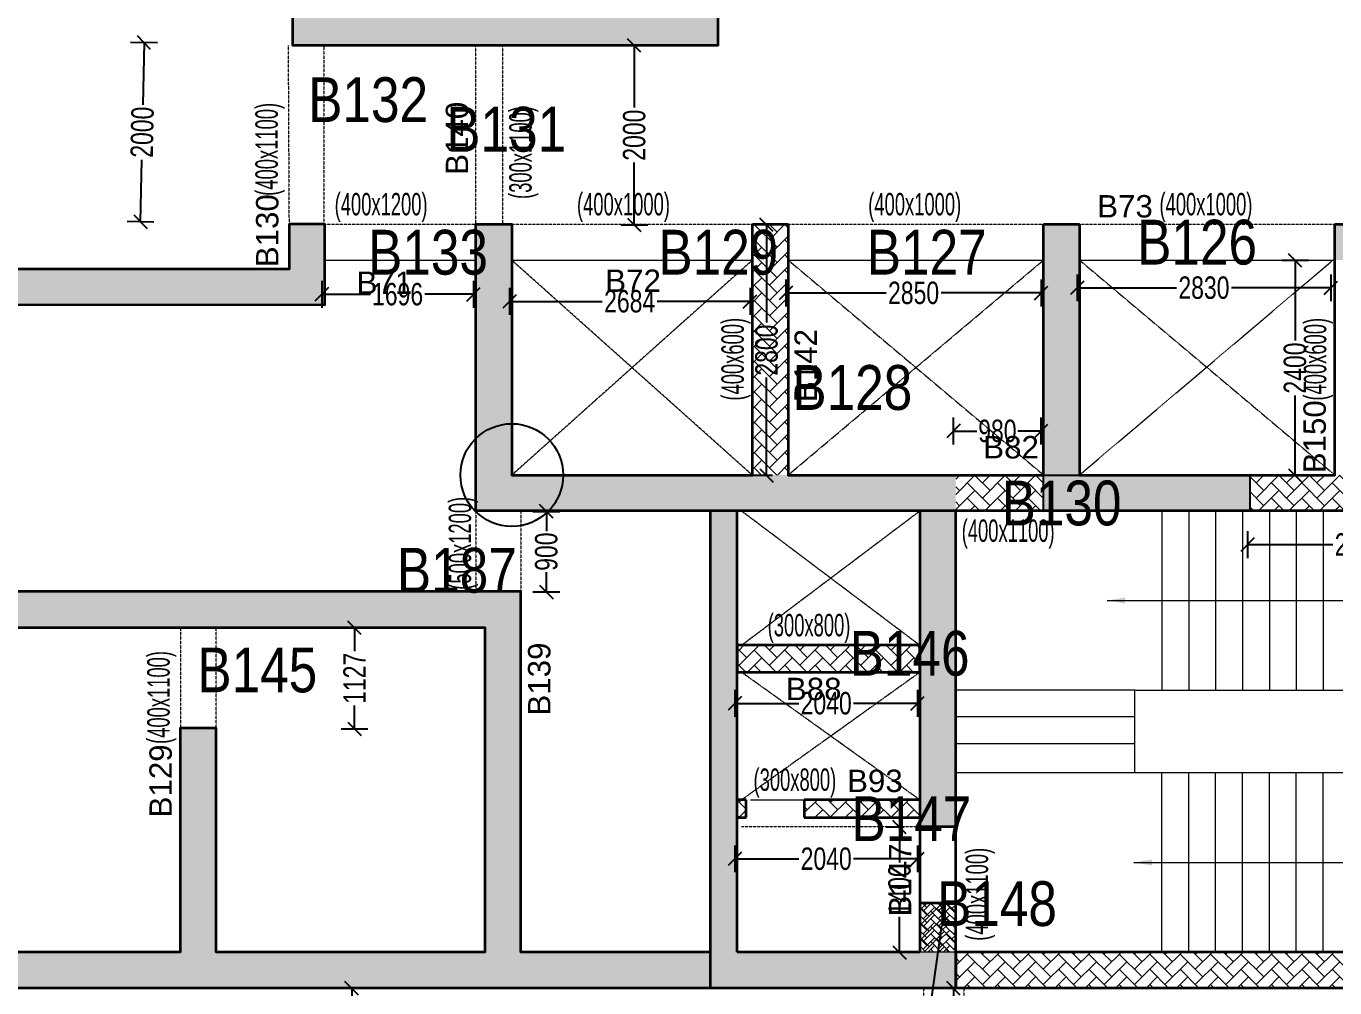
# Model space of a CAD drawing. Header units: millimetres. Extents: x 13 to 72195, y 3 to 63794.
# Drawn here: x 14348 to 28952, y 14805 to 25542 of the extents above; entities that cross this region are included whole.
import ezdxf
from ezdxf.enums import TextEntityAlignment as Align

# ---------------------------------------------------------------- set-up
doc = ezdxf.new("R2010")
doc.units = ezdxf.units.MM
doc.linetypes.add('HIDDEN', pattern=[0.375, 0.25, -0.125])
for name, color, linetype, lineweight in [('A-ANNO-DIMS', 8, 'Continuous', 15), ('A-DETL-MISC', 35, 'Continuous', 15), ('A-HIDD-ABVE', 8, 'HIDDEN', 20), ('S-BEAM', 7, 'Continuous', 18), ('S-BEAM-IDEN', 2, 'Continuous', 9), ('S-COL HATCH', 9, 'Continuous', 0), ('S-COLS', 5, 'Continuous', 35)]:
    doc.layers.add(name, color=color, linetype=linetype, lineweight=lineweight)
for name, color, linetype in [('Abhinav working', 6, 'Continuous'), ('Beam Nos', 7, 'Continuous'), ('changes', 7, 'Continuous')]:
    doc.layers.add(name, color=color, linetype=linetype)
doc.styles.add('Dim.s & Anno.(Misc.)', font='ARIALN.TTF')
doc.styles.add('SC-BBS1', font='SansSerif')
doc.styles.add('SOBHA', font='swisscl.ttf')
doc.styles.add('Swis721 LtCn BT', font='swisscl.ttf', dxfattribs={"width": 0.9, "height": 233.355162})
doc.dimstyles.new('A-GFC-100', dxfattribs={"dimscale": 100, "dimtxt": 1.75, "dimasz": 1.5, "dimexe": 1.5, "dimexo": 0, "dimgap": 1, "dimtad": 1, "dimdsep": 46, "dimtxsty": 'Dim.s & Anno.(Misc.)', "dimblk": 'ARCHTICK', "dimcen": 0, "dimdle": 1.5, "dimclrd": 256, "dimclre": 8, "dimclrt": 6, "dimazin": 2, "dimtfac": 1, "dimtix": 1, "dimtmove": 2, "dimatfit": 3, "dimfxl": 1, "dimtolj": 1, "dimlwd": -1, "dimlwe": 9, "dimarcsym": 0})
doc.dimstyles.new('S-100', dxfattribs={"dimscale": 100, "dimtxt": 2.5, "dimasz": 1.5, "dimexe": 1.5, "dimexo": 1.5, "dimgap": 0.1, "dimtad": 0, "dimdec": 0, "dimrnd": 0.0005, "dimzin": 0, "dimdsep": 46, "dimtxsty": 'SOBHA', "dimblk": 'OBLIQUE', "dimcen": 0.09, "dimclrd": 8, "dimclre": 8, "dimclrt": 6, "dimadec": 0, "dimazin": 0, "dimtfac": 1, "dimtdec": 0, "dimtofl": 0, "dimtmove": 0, "dimatfit": 3, "dimfxl": 1.5, "dimfxlon": 1, "dimtolj": 1, "dimtzin": 0, "dimlwd": -1, "dimlwe": -1, "dimarcsym": 0})
pattern_1 = [(45, (-31794446.85, 20735559.75), (0, 169.7056275), [360, -120]), (135, (-31794362, 20735644.6), (1e-14, 169.7056275), [360, -120])]

# ---------------------------------------------------------------- blocks, each defined once
blk = doc.blocks.new('*U9')
blk.add_lwpolyline([(-31.73, 0), (-1.25, 0), (-0.62, 2.5), (0.62, -2.5), (1.25, 0), (28.62, 0)])
blk = doc.blocks.new('_ARCHTICK')
at = {"color": 0, "linetype": 'ByBlock', "const_width": 0.15}
blk.add_lwpolyline([(-0.5, -0.5), (0.5, 0.5)], dxfattribs=at)
blk = doc.blocks.new('A$C0921b736')
at = {"layer": 'S-COL HATCH', "transparency": 33554687}
h = blk.add_hatch(color=256, dxfattribs=at)
h.dxf.hatch_style = 1
h.paths.add_polyline_path([(5425, 11675), (5425, 11275), (10175, 11275), (10175, 11675)])
h.paths.add_polyline_path([(5425, 11675), (5975, 11675), (5975, 22675), (5425, 22675)])
h = blk.add_hatch(color=256, dxfattribs=at)
h.dxf.hatch_style = 1
h.paths.add_polyline_path([(5785, 8375), (5785, 9275), (5385, 9275), (5385, 8775), (575, 8775), (575, 19875), (0, 19879), (0, 8375)])
h = blk.add_hatch(color=256, dxfattribs=at)
h.dxf.hatch_style = 1
h.paths.add_polyline_path([(12825, 6075), (12825, 6475), (7871, 6475), (7871, 9275), (7471, 9275), (7471, 6075)])
at = {"layer": 'S-COL HATCH'}
h = blk.add_hatch(dxfattribs=at)
h.set_pattern_fill('AR-HBONE', color=256, scale=30)
h.set_pattern_definition(pattern_1)
h.paths.add_polyline_path([(10555, 6475), (10955, 6475), (10955, 9275), (10555, 9275)])
at = {"layer": 'S-COL HATCH', "transparency": 33554687}
h = blk.add_hatch(color=256, dxfattribs=at)
h.dxf.hatch_style = 1
h.paths.add_polyline_path([(13805, 9275), (14205, 9275), (14205, 6475), (13805, 6475)])
h = blk.add_hatch(color=256, dxfattribs=at)
h.dxf.hatch_style = 1
h.paths.add_polyline_path([(17055, 9275), (20825, 9275), (20825, 8875), (17055, 8875)])
at = {"layer": 'S-COL HATCH'}
h = blk.add_hatch(dxfattribs=at)
h.set_pattern_fill('AR-HBONE', color=256, scale=30)
h.set_pattern_definition(pattern_1)
h.paths.add_polyline_path([(18325, 8875), (18625, 8875), (18625, 7775), (20425, 7775), (20425, 8100), (20725, 8100), (20725, 7398), (20425, 7398), (20425, 7475), (18625, 7475), (18625, 6375), (20425, 6375), (20425, 6453), (20725, 6453), (20725, 6075), (16105, 6075), (16105, 6475), (18325, 6475)])
h = blk.add_hatch(dxfattribs=at)
h.set_pattern_fill('AR-HBONE', color=256, scale=30)
h.set_pattern_definition(pattern_1)
h.paths.add_polyline_path([(13805, 6475), (12825, 6475), (12825, 6075), (13805, 6075)])
at = {"layer": 'S-COL HATCH', "transparency": 33554687}
h = blk.add_hatch(color=256, dxfattribs=at)
h.dxf.hatch_style = 1
h.paths.add_polyline_path([(13805, 6475), (16105, 6475), (16105, 6075), (13805, 6075)])
h = blk.add_hatch(color=256, dxfattribs=at)
h.dxf.hatch_style = 1
h.paths.add_polyline_path([(10385, 6075), (10085, 6075), (10085, 750), (10385, 750), (12825, 750), (12825, 1150), (10385, 1150), (10385, 2850), (10385, 2850), (10385, 2850)])
h = blk.add_hatch(color=256, dxfattribs=at)
h.dxf.hatch_style = 1
h.paths.add_polyline_path([(12825, 6075), (12425, 6075), (12425, 6075), (12425, 4575), (12425, 4575), (12425, 4275), (12425, 2550), (12825, 2550)])
h = blk.add_hatch(color=256, dxfattribs=at)
h.dxf.hatch_style = 1
h.paths.add_polyline_path([(7571, 4775), (7571, 1150), (4571, 1150), (4571, 3648), (4171, 3648), (4171, 1150), (1200, 1150), (1200, 750), (10085, 750), (10085, 1150), (7971, 1150), (7971, 5175), (0, 5175), (0, 1675), (575, 1675), (575, 4775)])
at = {"layer": 'S-COL HATCH'}
h = blk.add_hatch(dxfattribs=at)
h.set_pattern_fill('AR-HBONE', color=256, scale=30)
h.set_pattern_definition(pattern_1)
h.paths.add_polyline_path([(12425, 4575), (10385, 4575), (10385, 4275), (12425, 4275)])
h = blk.add_hatch(dxfattribs=at)
h.set_pattern_fill('AR-HBONE', color=256, scale=30)
h.set_pattern_definition(pattern_1)
h.paths.add_polyline_path([(10485, 2850), (10385, 2850), (10385, 2650), (10485, 2650)])
h = blk.add_hatch(dxfattribs=at)
h.set_pattern_fill('AR-HBONE', color=256, scale=30)
h.set_pattern_definition(pattern_1)
h.paths.add_polyline_path([(11135, 2850), (11135, 2650), (12425, 2650), (12425, 2850)])
h = blk.add_hatch(dxfattribs=at)
h.set_pattern_fill('AR-HBONE', color=256, scale=30)
h.set_pattern_definition(pattern_1)
h.paths.add_polyline_path([(12825, 1700), (12425, 1700), (12425, 1150), (12825, 1150)])
h = blk.add_hatch(dxfattribs=at)
h.set_pattern_fill('AR-HBONE', color=256, scale=30)
h.set_pattern_definition(pattern_1)
h.paths.add_polyline_path([(12825, 1150), (20425, 1150), (20425, 750), (12825, 750)])
at = {"layer": 'changes'}
blk.add_lwpolyline([(13805, 6475), (16105, 6475), (16105, 6075), (13805, 6075)], close=True, dxfattribs=at)
at = {"layer": 'S-COLS'}
for p, q in [((12425, 2550), (12825, 2550)), ((12425, 1700), (12825, 1700))]:
    blk.add_line(p, q, dxfattribs=at)
for points in [[(0, 8379), (5785, 8375), (5785, 9275), (5385, 9275), (5385, 8775), (575, 8775), (575, 19875), (0, 19879)], [(12425, 4575), (10385, 4575), (10385, 4275), (12425, 4275)]]:
    blk.add_lwpolyline(points, close=True, dxfattribs=at)
at = {"layer": 'S-COLS', "elevation": 0}
blk.add_lwpolyline([(10175, 11675), (5425, 11675), (5425, 11275), (10175, 11275)], close=True, dxfattribs=at)
at = {"layer": 'S-COLS'}
for points in [[(17055, 9275), (20825, 9275)], [(18625, 6075), (7471, 6075), (7471, 9275), (7871, 9275), (7871, 6475), (10555, 6475), (10555, 9275)], [(10555, 9275), (10955, 9275)], [(10955, 9275), (10955, 6475), (13805, 6475), (13805, 9275)], [(13805, 9275), (14205, 9275)], [(14205, 9275), (14205, 6475), (17055, 6475), (17055, 9275)], [(10085, 6075), (10085, 750), (10385, 750)], [(10385, 1150), (10385, 6075)], [(12425, 6075), (12425, 1150)], [(12425, 750), (12825, 750), (12825, 6075)], [(0, 5175), (0, 1675), (575, 1675), (575, 4775), (7571, 4775), (7571, 1150), (4571, 1150), (4571, 3648), (4171, 3648), (4171, 1150), (1200, 1150), (1200, 750), (10085, 750)], [(10085, 1150), (7971, 1150), (7971, 5175), (25, 5175)], [(10485, 2850), (10385, 2850)], [(10485, 2650), (10485, 2850)], [(11135, 2850), (11135, 2650)], [(12425, 2850), (11135, 2850)], [(10385, 2650), (10485, 2650)], [(11135, 2650), (12425, 2650)], [(12425, 1150), (10385, 1150)], [(20425, 1150), (12825, 1150), (12825, 750), (23125, 750)], [(10385, 750), (12425, 750)]]:
    blk.add_lwpolyline(points, dxfattribs=at)
blk = doc.blocks.new('_OBLIQUE')
at = {"color": 0, "linetype": 'ByBlock'}
blk.add_line((-0.5, -0.5), (0.5, 0.5), dxfattribs=at)
blk = doc.blocks.new('*D414')
at = {"layer": 'Abhinav working', "color": 8, "transparency": 16777216}
for p, q in [((28658, 22925), (28358, 22925)), ((28508, 22925), (28508, 22032)), ((28508, 20525), (28508, 21418)), ((28658, 20525), (28358, 20525))]:
    blk.add_line(p, q, dxfattribs=at)
at = {"layer": 'Defpoints', "color": 0, "transparency": 16777216}
for p in [(28508, 22925), (29326, 22925), (29326, 20525)]:
    blk.add_point(p, dxfattribs=at)
at = {"layer": 'Abhinav working', "color": 8, "transparency": 16777216, "xscale": 150, "yscale": 150, "zscale": 150}
for p, rotation in [((28508, 22925), 90), ((28508, 20525), 270)]:
    blk.add_blockref('_OBLIQUE', p, dxfattribs=dict(at, rotation=rotation))
at = {"layer": 'Abhinav working', "color": 6, "transparency": 16777216, "insert": (28508, 21725), "char_height": 250, "attachment_point": 5, "rotation": 90, "style": 'SOBHA'}
blk.add_mtext('\\A1;2400', dxfattribs=at)
blk = doc.blocks.new('*D416')
at = {"layer": 'Abhinav working', "color": 8, "transparency": 16777216}
for p, q in [((27976, 19903), (27976, 19603)), ((30496, 19903), (30496, 19603)), ((27976, 19753), (28929, 19753)), ((30496, 19753), (29542, 19753))]:
    blk.add_line(p, q, dxfattribs=at)
at = {"layer": 'Defpoints', "color": 0, "transparency": 16777216}
for p in [(27976, 20125), (30496, 20125), (30496, 19753)]:
    blk.add_point(p, dxfattribs=at)
at = {"layer": 'Abhinav working', "color": 8, "transparency": 16777216, "xscale": 150, "yscale": 150, "zscale": 150, "rotation": 180}
blk.add_blockref('_OBLIQUE', (27976, 19753), dxfattribs=at)
at = {"layer": 'Abhinav working', "color": 8, "transparency": 16777216, "xscale": 150, "yscale": 150, "zscale": 150}
blk.add_blockref('_OBLIQUE', (30496, 19753), dxfattribs=at)
at = {"layer": 'Abhinav working', "color": 6, "transparency": 16777216, "insert": (29236, 19753), "char_height": 250, "attachment_point": 5, "style": 'SOBHA'}
blk.add_mtext('\\A1;2520', dxfattribs=at)
blk = doc.blocks.new('*D419')
at = {"layer": 'Abhinav working', "color": 8, "transparency": 16777216}
for p, q in [((26076, 22771), (26076, 22471)), ((28906, 22771), (28906, 22471)), ((26076, 22621), (27184, 22621)), ((28906, 22621), (27797, 22621))]:
    blk.add_line(p, q, dxfattribs=at)
at = {"layer": 'Defpoints', "color": 0, "transparency": 16777216}
for p in [(26076, 22925), (28906, 22925), (28906, 22621)]:
    blk.add_point(p, dxfattribs=at)
at = {"layer": 'Abhinav working', "color": 8, "transparency": 16777216, "xscale": 150, "yscale": 150, "zscale": 150, "rotation": 180}
blk.add_blockref('_OBLIQUE', (26076, 22621), dxfattribs=at)
at = {"layer": 'Abhinav working', "color": 8, "transparency": 16777216, "xscale": 150, "yscale": 150, "zscale": 150}
blk.add_blockref('_OBLIQUE', (28906, 22621), dxfattribs=at)
at = {"layer": 'Abhinav working', "color": 6, "transparency": 16777216, "insert": (27491, 22621), "char_height": 250, "attachment_point": 5, "style": 'SOBHA'}
blk.add_mtext('\\A1;2830', dxfattribs=at)
blk = doc.blocks.new('*D420')
at = {"layer": 'Abhinav working', "color": 8, "transparency": 16777216}
for p, q in [((22826, 22713), (22826, 22413)), ((25676, 22713), (25676, 22413)), ((22826, 22563), (23944, 22563)), ((25676, 22563), (24557, 22563))]:
    blk.add_line(p, q, dxfattribs=at)
at = {"layer": 'Defpoints', "color": 0, "transparency": 16777216}
for p in [(22826, 22925), (25676, 22925), (25676, 22563)]:
    blk.add_point(p, dxfattribs=at)
at = {"layer": 'Abhinav working', "color": 8, "transparency": 16777216, "xscale": 150, "yscale": 150, "zscale": 150, "rotation": 180}
blk.add_blockref('_OBLIQUE', (22826, 22563), dxfattribs=at)
at = {"layer": 'Abhinav working', "color": 8, "transparency": 16777216, "xscale": 150, "yscale": 150, "zscale": 150}
blk.add_blockref('_OBLIQUE', (25676, 22563), dxfattribs=at)
at = {"layer": 'Abhinav working', "color": 6, "transparency": 16777216, "insert": (24251, 22563), "char_height": 250, "attachment_point": 5, "style": 'SOBHA'}
blk.add_mtext('\\A1;2850', dxfattribs=at)
blk = doc.blocks.new('*D421')
at = {"layer": 'Abhinav working', "color": 8, "transparency": 16777216}
for p, q in [((22676, 23325), (22461, 23325)), ((22611, 23325), (22611, 22232)), ((22611, 20525), (22611, 21618)), ((22676, 20525), (22461, 20525))]:
    blk.add_line(p, q, dxfattribs=at)
at = {"layer": 'Defpoints', "color": 0, "transparency": 16777216}
for p in [(22826, 23325), (22611, 20525), (22826, 20525)]:
    blk.add_point(p, dxfattribs=at)
at = {"layer": 'Abhinav working', "color": 8, "transparency": 16777216, "xscale": 150, "yscale": 150, "zscale": 150}
for p, rotation in [((22611, 23325), 90), ((22611, 20525), 270)]:
    blk.add_blockref('_OBLIQUE', p, dxfattribs=dict(at, rotation=rotation))
at = {"layer": 'Abhinav working', "color": 6, "transparency": 16777216, "insert": (22611, 21925), "char_height": 250, "attachment_point": 5, "rotation": 90, "style": 'SOBHA'}
blk.add_mtext('\\A1;2800', dxfattribs=at)
blk = doc.blocks.new('*D422')
at = {"layer": 'Abhinav working', "color": 8, "transparency": 16777216}
for p, q in [((19741, 22619), (19741, 22319)), ((22426, 22619), (22426, 22319)), ((19741, 22469), (20776, 22469)), ((22426, 22469), (21391, 22469))]:
    blk.add_line(p, q, dxfattribs=at)
at = {"layer": 'Defpoints', "color": 0, "transparency": 16777216}
for p in [(19741, 22925), (22426, 22925), (22426, 22469)]:
    blk.add_point(p, dxfattribs=at)
at = {"layer": 'Abhinav working', "color": 8, "transparency": 16777216, "xscale": 150, "yscale": 150, "zscale": 150, "rotation": 180}
blk.add_blockref('_OBLIQUE', (19741, 22469), dxfattribs=at)
at = {"layer": 'Abhinav working', "color": 8, "transparency": 16777216, "xscale": 150, "yscale": 150, "zscale": 150}
blk.add_blockref('_OBLIQUE', (22426, 22469), dxfattribs=at)
at = {"layer": 'Abhinav working', "color": 6, "transparency": 16777216, "insert": (21083, 22469), "char_height": 250, "attachment_point": 5, "style": 'SOBHA'}
blk.add_mtext('\\A1;2684', dxfattribs=at)
blk = doc.blocks.new('*D423')
at = {"layer": 'Abhinav working', "color": 8, "transparency": 16777216}
for p, q in [((24696, 20872), (24696, 21172)), ((25676, 20872), (25676, 21172)), ((24696, 21022), (24957, 21022)), ((25676, 21022), (25414, 21022))]:
    blk.add_line(p, q, dxfattribs=at)
at = {"layer": 'Defpoints', "color": 0, "transparency": 16777216}
for p in [(25676, 21022), (24696, 20125), (25676, 20125)]:
    blk.add_point(p, dxfattribs=at)
at = {"layer": 'Abhinav working', "color": 8, "transparency": 16777216, "xscale": 150, "yscale": 150, "zscale": 150, "rotation": 180}
blk.add_blockref('_OBLIQUE', (24696, 21022), dxfattribs=at)
at = {"layer": 'Abhinav working', "color": 8, "transparency": 16777216, "xscale": 150, "yscale": 150, "zscale": 150}
blk.add_blockref('_OBLIQUE', (25676, 21022), dxfattribs=at)
at = {"layer": 'Abhinav working', "color": 6, "transparency": 16777216, "insert": (25186, 21022), "char_height": 250, "attachment_point": 5, "style": 'SOBHA'}
blk.add_mtext('\\A1;980', dxfattribs=at)
blk = doc.blocks.new('*D424')
at = {"layer": 'Abhinav working', "color": 8, "transparency": 16777216}
for p, q in [((20984, 25325), (21284, 25325)), ((21134, 25325), (21134, 24632)), ((21134, 23325), (21134, 24018)), ((20984, 23325), (21284, 23325))]:
    blk.add_line(p, q, dxfattribs=at)
at = {"layer": 'Defpoints', "color": 0, "transparency": 16777216}
for p in [(19341, 25325, 0), (21134, 25325), (19341, 23325)]:
    blk.add_point(p, dxfattribs=at)
at = {"layer": 'Abhinav working', "color": 8, "transparency": 16777216, "xscale": 150, "yscale": 150, "zscale": 150}
for p, rotation in [((21134, 25325), 90), ((21134, 23325), 270)]:
    blk.add_blockref('_OBLIQUE', p, dxfattribs=dict(at, rotation=rotation))
at = {"layer": 'Abhinav working', "color": 6, "transparency": 16777216, "insert": (21134, 24325), "char_height": 250, "attachment_point": 5, "rotation": 90, "style": 'SOBHA'}
blk.add_mtext('\\A1;2000', dxfattribs=at)
blk = doc.blocks.new('*D425')
at = {"layer": 'Abhinav working', "color": 8, "transparency": 16777216}
for p, q in [((15814, 25355), (15514, 25361)), ((15664, 25358), (15650, 24664)), ((15624, 23358), (15638, 24051)), ((15774, 23355), (15474, 23361))]:
    blk.add_line(p, q, dxfattribs=at)
at = {"layer": 'Defpoints', "color": 0, "transparency": 16777216}
for p in [(15664, 25358), (17296, 25325, 0), (17256, 23325)]:
    blk.add_point(p, dxfattribs=at)
at = {"layer": 'Abhinav working', "color": 8, "transparency": 16777216, "xscale": 150, "yscale": 150, "zscale": 150}
for p, rotation in [((15664, 25358), 88.85422830364556), ((15624, 23358), 268.8542283036456)]:
    blk.add_blockref('_OBLIQUE', p, dxfattribs=dict(at, rotation=rotation))
at = {"layer": 'Abhinav working', "color": 6, "transparency": 16777216, "insert": (15644, 24358), "char_height": 250, "attachment_point": 5, "rotation": 88.8542, "style": 'SOBHA'}
blk.add_mtext('\\A1;2000', dxfattribs=at)
blk = doc.blocks.new('*D426')
at = {"layer": 'Abhinav working', "color": 8, "transparency": 16777216}
for p, q in [((17646, 22698), (17646, 22398)), ((19341, 22698), (19341, 22398)), ((17646, 22548), (18190, 22548)), ((19341, 22548), (18797, 22548))]:
    blk.add_line(p, q, dxfattribs=at)
at = {"layer": 'Defpoints', "color": 0, "transparency": 16777216}
for p in [(17646, 22925), (19341, 22925), (19341, 22548)]:
    blk.add_point(p, dxfattribs=at)
at = {"layer": 'Abhinav working', "color": 8, "transparency": 16777216, "xscale": 150, "yscale": 150, "zscale": 150, "rotation": 180}
blk.add_blockref('_OBLIQUE', (17646, 22548), dxfattribs=at)
at = {"layer": 'Abhinav working', "color": 8, "transparency": 16777216, "xscale": 150, "yscale": 150, "zscale": 150}
blk.add_blockref('_OBLIQUE', (19341, 22548), dxfattribs=at)
at = {"layer": 'Abhinav working', "color": 6, "transparency": 16777216, "insert": (18493, 22548), "char_height": 250, "attachment_point": 5, "style": 'SOBHA'}
blk.add_mtext('\\A1;1696', dxfattribs=at)
blk = doc.blocks.new('*D234')
at = {"layer": 'Abhinav working', "color": 8, "transparency": 16777216}
for p, q in [((17862, 18825), (18162, 18825)), ((18012, 18825), (18012, 18564)), ((18012, 17698), (18012, 17959)), ((17862, 17698), (18162, 17698))]:
    blk.add_line(p, q, dxfattribs=at)
at = {"layer": 'Defpoints', "color": 0, "transparency": 16777216}
for p in [(16441, 18825), (16441, 17698), (18012, 17698)]:
    blk.add_point(p, dxfattribs=at)
at = {"layer": 'Abhinav working', "color": 8, "transparency": 16777216, "xscale": 150, "yscale": 150, "zscale": 150}
for p, rotation in [((18012, 18825), 90), ((18012, 17698), 270)]:
    blk.add_blockref('_OBLIQUE', p, dxfattribs=dict(at, rotation=rotation))
at = {"layer": 'Abhinav working', "color": 6, "transparency": 16777216, "insert": (18012, 18261), "char_height": 250, "attachment_point": 5, "rotation": 90, "style": 'SOBHA'}
blk.add_mtext('\\A1;1127', dxfattribs=at)
blk = doc.blocks.new('*D235')
at = {"layer": 'Abhinav working', "color": 8, "transparency": 16777216}
for p, q in [((22256, 18131), (22256, 17831)), ((24296, 18131), (24296, 17831)), ((22256, 17981), (22969, 17981)), ((24296, 17981), (23582, 17981))]:
    blk.add_line(p, q, dxfattribs=at)
at = {"layer": 'Defpoints', "color": 0, "transparency": 16777216}
for p in [(22256, 18325), (24296, 18325), (24296, 17981)]:
    blk.add_point(p, dxfattribs=at)
at = {"layer": 'Abhinav working', "color": 8, "transparency": 16777216, "xscale": 150, "yscale": 150, "zscale": 150, "rotation": 180}
blk.add_blockref('_OBLIQUE', (22256, 17981), dxfattribs=at)
at = {"layer": 'Abhinav working', "color": 8, "transparency": 16777216, "xscale": 150, "yscale": 150, "zscale": 150}
blk.add_blockref('_OBLIQUE', (24296, 17981), dxfattribs=at)
at = {"layer": 'Abhinav working', "color": 6, "transparency": 16777216, "insert": (23276, 17981), "char_height": 250, "attachment_point": 5, "style": 'SOBHA'}
blk.add_mtext('\\A1;2040', dxfattribs=at)
blk = doc.blocks.new('*D236')
at = {"layer": 'Abhinav working', "color": 8, "transparency": 16777216}
for p, q in [((22256, 16395), (22256, 16095)), ((24296, 16395), (24296, 16095)), ((22256, 16245), (22969, 16245)), ((24296, 16245), (23582, 16245))]:
    blk.add_line(p, q, dxfattribs=at)
at = {"layer": 'Defpoints', "color": 0, "transparency": 16777216}
for p in [(22256, 16900), (24296, 16900), (24296, 16245)]:
    blk.add_point(p, dxfattribs=at)
at = {"layer": 'Abhinav working', "color": 8, "transparency": 16777216, "xscale": 150, "yscale": 150, "zscale": 150}
for p, rotation in [((22256, 16245), 180.00029329705), ((24296, 16245), 0.000293297049979)]:
    blk.add_blockref('_OBLIQUE', p, dxfattribs=dict(at, rotation=rotation))
at = {"layer": 'Abhinav working', "color": 6, "transparency": 16777216, "insert": (23276, 16245), "char_height": 250, "attachment_point": 5, "rotation": 0.0003, "style": 'SOBHA'}
blk.add_mtext('\\A1;2040', dxfattribs=at)
blk = doc.blocks.new('*D237')
at = {"layer": 'Abhinav working', "color": 8, "transparency": 16777216}
for p, q in [((24146, 16600), (23945, 16600)), ((24095, 16600), (24095, 16204)), ((24095, 15200), (24095, 15596)), ((24146, 15200), (23945, 15200))]:
    blk.add_line(p, q, dxfattribs=at)
at = {"layer": 'Defpoints', "color": 0, "transparency": 16777216}
for p in [(24296, 16600), (24095, 15200), (24296, 15200)]:
    blk.add_point(p, dxfattribs=at)
at = {"layer": 'Abhinav working', "color": 8, "transparency": 16777216, "xscale": 150, "yscale": 150, "zscale": 150}
for p, rotation in [((24095, 16600), 90), ((24095, 15200), 270)]:
    blk.add_blockref('_OBLIQUE', p, dxfattribs=dict(at, rotation=rotation))
at = {"layer": 'Abhinav working', "color": 6, "transparency": 16777216, "insert": (24095, 15900), "char_height": 250, "attachment_point": 5, "rotation": 90, "style": 'SOBHA'}
blk.add_mtext('\\A1;1400', dxfattribs=at)
blk = doc.blocks.new('*D262')
at = {"layer": 'Abhinav working', "color": 8, "transparency": 16777216}
for p, q in [((18131, 14800), (17831, 14800)), ((17981, 14800), (17981, 12858)), ((17981, 10300), (17981, 12241)), ((18131, 10300), (17831, 10300))]:
    blk.add_line(p, q, dxfattribs=at)
at = {"layer": 'Defpoints', "color": 0, "transparency": 16777216}
for p in [(17981, 14800), (19070, 14800), (19070, 10300)]:
    blk.add_point(p, dxfattribs=at)
at = {"layer": 'Abhinav working', "color": 8, "transparency": 16777216, "xscale": 150, "yscale": 150, "zscale": 150}
for p, rotation in [((17981, 14800), 90), ((17981, 10300), 270)]:
    blk.add_blockref('_OBLIQUE', p, dxfattribs=dict(at, rotation=rotation))
at = {"layer": 'Abhinav working', "color": 6, "transparency": 16777216, "insert": (17981, 12550), "char_height": 250, "attachment_point": 5, "rotation": 90, "style": 'SOBHA'}
blk.add_mtext('\\A1;4500', dxfattribs=at)
blk = doc.blocks.new('*D265')
at = {"layer": 'Abhinav working', "color": 8, "transparency": 16777216}
for p, q in [((24546, 14800), (24846, 14800)), ((24696, 14800), (24696, 12858)), ((24696, 10300), (24696, 12241)), ((24546, 10300), (24846, 10300))]:
    blk.add_line(p, q, dxfattribs=at)
at = {"layer": 'Defpoints', "color": 0, "transparency": 16777216}
for p in [(24337, 14800), (24696, 14800), (24337, 10300)]:
    blk.add_point(p, dxfattribs=at)
at = {"layer": 'Abhinav working', "color": 8, "transparency": 16777216, "xscale": 150, "yscale": 150, "zscale": 150}
for p, rotation in [((24696, 14800), 90), ((24696, 10300), 270)]:
    blk.add_blockref('_OBLIQUE', p, dxfattribs=dict(at, rotation=rotation))
at = {"layer": 'Abhinav working', "color": 6, "transparency": 16777216, "insert": (24696, 12550), "char_height": 250, "attachment_point": 5, "rotation": 90, "style": 'SOBHA'}
blk.add_mtext('\\A1;4500', dxfattribs=at)
blk = doc.blocks.new('*D304')
at = {"layer": 'Abhinav working', "color": 8, "transparency": 16777216}
for p, q in [((20003, 20125), (20303, 20125)), ((20153, 20125), (20153, 19904)), ((20153, 19225), (20153, 19446)), ((20003, 19225), (20303, 19225))]:
    blk.add_line(p, q, dxfattribs=at)
at = {"layer": 'Defpoints', "color": 0, "transparency": 16777216}
for p in [(19841, 20125), (19841, 19225), (20153, 19225)]:
    blk.add_point(p, dxfattribs=at)
at = {"layer": 'Abhinav working', "color": 8, "transparency": 16777216, "xscale": 150, "yscale": 150, "zscale": 150}
for p, rotation in [((20153, 20125), 90), ((20153, 19225), 270)]:
    blk.add_blockref('_OBLIQUE', p, dxfattribs=dict(at, rotation=rotation))
at = {"layer": 'Abhinav working', "color": 6, "transparency": 16777216, "insert": (20153, 19675), "char_height": 250, "attachment_point": 5, "rotation": 90, "style": 'SOBHA'}
blk.add_mtext('\\A1;900', dxfattribs=at)
blk = doc.blocks.new('A$C40398dd4')
at = {"layer": 'A-ANNO-DIMS', "ltscale": 500, "elevation": 0}
blk.add_lwpolyline([(5810, 1000), (6600, 1000), (6600, 1565)], dxfattribs=at)
at = {"layer": 'A-DETL-MISC'}
for p, q in [((2300, 4925), (2300, 2925)), ((2600, 4925), (2600, 2925)), ((2900, 4925), (2900, 2925)), ((3200, 4925), (3200, 2925)), ((3500, 4925), (3500, 2925)), ((3800, 4925), (3800, 2925)), ((4100, 4925), (4100, 2925)), ((4400, 4925), (4400, 2925)), ((4700, 4925), (4700, 2925)), ((5000, 4925), (5000, 2925)), ((5300, 4925), (5300, 2925)), ((2300, 0), (2300, 2000)), ((2600, 0), (2600, 2000)), ((2900, 0), (2900, 2000)), ((3200, 0), (3200, 2000)), ((3500, 0), (3500, 2000)), ((3800, 0), (3800, 2000)), ((4100, 0), (4100, 2000)), ((4400, 0), (4400, 2000)), ((4700, 0), (4700, 2000)), ((5000, 0), (5000, 2000)), ((5300, 0), (5300, 2000))]:
    blk.add_line(p, q, dxfattribs=at)
for points in [[(2000, 2925), (0, 2925)], [(5600, 2925), (7600, 2925)], [(2000, 2625), (0, 2625)], [(5600, 2625), (7600, 2625)], [(2000, 2325), (0, 2325)], [(5600, 2325), (7600, 2325)]]:
    blk.add_lwpolyline(points, dxfattribs=at)
blk.add_lwpolyline([(5600, 2925), (5600, 2000), (2000, 2000), (2000, 2925)], close=True, dxfattribs=at)
at = {"layer": 'A-DETL-MISC', "elevation": 0}
for points in [[(2000, 2000), (0, 2000)], [(5600, 2000), (7600, 2000)]]:
    blk.add_lwpolyline(points, dxfattribs=at)
at = {"layer": 'A-ANNO-DIMS', "ltscale": 500}
for points in [[(1688, 3925), (5510, 3925)], [(6600, 1565), (6600, 3126)], [(1988, 1000), (5810, 1000)]]:
    blk.add_leader(points, dimstyle='A-GFC-100', override={"dimasz": 2, "dimtad": 0, "dimfxl": 0.18, "dimarcsym": 1}, dxfattribs=at)

msp = doc.modelspace()

# ---------------------------------------------------------------- hatches: boundary and pattern name
at = {"layer": 'S-COL HATCH'}
h = msp.add_hatch(dxfattribs=at)
h.set_pattern_fill('AR-HBONE', color=256, scale=15)
h.set_pattern_definition([(45, (-31782550.16, 20697685.756), (0, 84.85281374), [180, -60]), (135, (-31782507.73, 20697728.18), (7e-15, 84.85281374), [180, -60])])
h.paths.add_polyline_path([(24721.7, 15755.1), (24321.7, 15755.1), (24321.7, 15205), (24721.7, 15205)])

# ---------------------------------------------------------------- linework, layer by layer
at = {"layer": 'A-HIDD-ABVE', "linetype": 'HIDDEN'}
for p, q in [((19767.3, 22930.2), (22451.7, 20530.2)), ((19767.3, 20530.2), (22451.7, 22930.2)), ((22851.7, 22930.2), (25701.7, 20530.2)), ((22851.7, 20530.2), (25701.7, 22930.2)), ((26101.7, 22930.2), (28951.7, 20530.2)), ((26101.7, 20530.2), (28931.7, 22930.2)), ((22331.7, 20130.2), (24321.7, 18630.2)), ((22331.7, 18630.2), (24321.7, 20130.2)), ((22331.7, 18330.2), (24321.7, 16905)), ((22331.7, 16905), (24321.7, 18330.2))]:
    msp.add_line(p, q, dxfattribs=at)
at = {"layer": 'Beam Nos'}
msp.add_circle((19767.3, 20530.2), 573.1, dxfattribs=at)
at = {"layer": 'S-BEAM', "linetype": 'HIDDEN'}
for p, q in [((17271.7, 25330.2, 0), (17281.7, 23330.2)), ((17671.7, 25330.2), (17671.7, 23330.2)), ((19367.3, 23330.2), (19367.3, 25330.2, 0)), ((19667.3, 23330.2), (19667.3, 25330.2, 0)), ((17671.7, 23330.2), (19367.3, 23330.2)), ((19767.3, 23330.2), (22451.7, 23330.2)), ((22851.7, 23330.2), (25701.7, 23330.2)), ((26101.7, 23330.2), (28951.7, 23330.2)), ((19367.3, 20130.2), (19367.3, 19230.2)), ((19867.3, 20130.2), (19867.3, 19230.2)), ((16075.1, 17702.8), (16075.1, 18830.2)), ((16467.4, 17702.8), (16467.4, 18830.2)), ((22331.7, 16605), (24321.7, 16605)), ((24362.6, 14805), (24362.6, 10105)), ((24812.6, 14805), (24812.6, 10105))]:
    msp.add_line(p, q, dxfattribs=at)
at = {"layer": 'S-BEAM'}
for p, q in [((17671.7, 22930.2), (19367.3, 22930.2)), ((19767.3, 22930.2), (22451.7, 22930.2)), ((22851.7, 22930.2), (25701.7, 22930.2)), ((26101.7, 22930.2), (28951.7, 22930.2)), ((22431.7, 16905), (23081.7, 16905))]:
    msp.add_line(p, q, dxfattribs=at)
at = {"layer": 'S-COL HATCH'}
msp.add_line((24321.7, 15755.1), (24721.7, 15755.1), dxfattribs=at)
at = {"layer": 'S-COL HATCH', "elevation": 0}
msp.add_lwpolyline([(24721.7, 15205), (24321.7, 15205), (24321.7, 15755.1), (24721.7, 15755.1)], close=True, dxfattribs=at)

# ---------------------------------------------------------------- block references
at = {"xscale": -100, "yscale": 100, "zscale": 100, "rotation": 82.03946666592795}
msp.add_blockref('*U9', (24123, 12355), dxfattribs=at)
at = {"layer": 'changes'}
msp.add_blockref('A$C0921b736', (11896.7, 14055), dxfattribs=at)
msp.add_blockref('A$C0921b736', (11896.7, 14055), dxfattribs=at)
at = {"layer": 'S-BEAM-IDEN'}
msp.add_blockref('A$C40398dd4', (24721.7, 15205), dxfattribs=at)

# ---------------------------------------------------------------- texts
at = {"layer": 'Abhinav working', "char_height": 500, "attachment_point": 1, "style": 'Dim.s & Anno.(Misc.)'}
for s, insert in [('B132', (17495.7, 24971.5, 0)), ('B131', (19036.5, 24641.5)), ('B126', (26746.2, 23380.5)), ('B133', (18164.3, 23268.3, 0)), ('B129', (21403.6, 23268.3, 0)), ('B127', (23729.2, 23268.3, 0)), ('B128', (22898.6, 21757.7)), ('B130', (25233.7, 20468.3, 0)), ('B187', (18485.5, 19717.5, 0)), ('B146', (23537.7, 18790.6)), ('B145', (16258.8, 18604.6, 0)), ('B147', (23557.4, 16943.1, 0)), ('B148', (24513.1, 15995.4, 0))]:
    msp.add_mtext_dynamic_manual_height_columns(s, width=21149.247, gutter_width=5423.5, heights=[0], dxfattribs=dict(at, insert=insert))
at = {"layer": 'Beam Nos', "color": 3, "style": 'SC-BBS1'}
for s, p in [('B140', (19355.5, 24289.8)), ('B130', (17238.2, 23258.1, 0)), ('B142', (23247.2, 21752.8)), ('B150', (28926.2, 20957.6)), ('B139', (20273.3, 18252.1)), ('B129', (16048.7, 17115.7, 0)), ('B147', (24300.3, 16009.3, 0))]:
    msp.add_text(s, height=250, rotation=90, dxfattribs=at).set_placement(p, align=Align.BOTTOM_CENTER)
for s, p in [('B73', (26610.5, 23331)), ('B71', (18346, 22477.6)), ('B72', (21121, 22500.1)), ('B82', (25338.7, 20640.8)), ('B88', (23136.5, 17942.1)), ('B93', (23819.4, 16916.3, 0))]:
    msp.add_text(s, height=250, dxfattribs=at).set_placement(p, align=Align.BOTTOM_CENTER)
at = {"layer": 'S-BEAM-IDEN', "style": 'Swis721 LtCn BT', "width": 0.8}
for s, rotation, p in [('(400x1100)', 90, (17156.2, 23648.2)), ('(300x1100)', 90, (19988.4, 23612.7)), ('(400x1200)', 360, (17790.7, 23429.6)), ('(400x1000)', 360, (20495.1, 23429.6)), ('(400x1000)', 360, (23745.1, 23429.6)), ('(400x1000)', 360, (26995.1, 23429.6)), ('(400x600)', 90, (22356.3, 21361.7)), ('(400x600)', 90, (28856.3, 21361.7)), ('(500x1200)', 90, (19314.1, 19249.9, 0)), ('(400x1100)', 360, (24788, 19784.2)), ('(300x800)', 360, (22622.8, 18729.6)), ('(400x1100)', 90, (15949.6, 17528.3)), ('(300x800)', 360, (22464.8, 17004.4)), ('(400x1100)', 90, (25082.9, 15331.1))]:
    msp.add_text(s, height=250, rotation=rotation, dxfattribs=at).set_placement(p)

# ---------------------------------------------------------------- dimensions: what is measured, and where the dimension line sits
at = {"layer": 'Abhinav working'}
for p1, p2, distance, picture, middle in [((17255.6, 23324.9), (17295.6, 25324.9, 0), 1631.6, '*D425', (15644.3, 24357.6)), ((22825.6, 23324.9), (22825.6, 20524.9), -214.9, '*D421', (22610.7, 21924.9)), ((29325.6, 20524.9), (29325.6, 22924.9), 817.7, '*D414', (28507.9, 21724.9)), ((19741.3, 22924.9), (22425.6, 22924.9), -456.2, '*D422', (21083.4, 22468.8)), ((22825.6, 22924.9), (25675.6, 22924.9), -362, '*D420', (24250.6, 22562.9)), ((22255.7, 16899.7), (24295.6, 16899.8), -654.6, '*D236', (23275.6, 16245.1))]:
    dim = msp.add_aligned_dim(p1=p1, p2=p2, distance=distance, dimstyle='S-100', dxfattribs=at)
    dim.commit()
    dim.dimension.update_dxf_attribs({"geometry": picture, "text_midpoint": middle})
for base, p1, p2, picture, middle in [((21134.2, 25324.9), (19341.3, 23324.9), (19341.3, 25324.9, 0), '*D424', (21134.2, 24324.9)), ((20152.9, 19224.9), (19841.3, 20124.9), (19841.3, 19224.9), '*D304', (20152.9, 19674.9)), ((18012, 17697.6), (16441.3, 18824.9), (16441.3, 17697.6), '*D234', (18012, 18261.3)), ((24095.2, 15199.7), (24295.6, 16599.9), (24295.6, 15199.7), '*D237', (24095.2, 15899.8)), ((17981, 14799.7), (19069.7, 10299.7), (19069.7, 14799.7), '*D262', (17981, 12549.7)), ((24695.6, 14799.7), (24336.5, 10299.7), (24336.5, 14799.7), '*D265', (24695.6, 12549.7))]:
    dim = msp.add_linear_dim(base=base, p1=p1, p2=p2, angle=90, dimstyle='S-100', dxfattribs=at)
    dim.commit()
    dim.dimension.update_dxf_attribs({"geometry": picture, "text_midpoint": middle})
for base, p1, p2, picture, middle in [((19341.3, 22548.2), (17645.6, 22924.9), (19341.3, 22924.9), '*D426', (18493.4, 22548.2)), ((28905.6, 22621.3), (26075.6, 22924.9), (28905.6, 22924.9), '*D419', (27490.6, 22621.3)), ((25675.6, 21022.4), (24695.6, 20124.9), (25675.6, 20124.9), '*D423', (25185.6, 21022.4)), ((30495.6, 19752.6), (27975.6, 20124.9), (30495.6, 20124.9), '*D416', (29235.6, 19752.6)), ((24295.6, 17980.6), (22255.7, 18324.9), (24295.6, 18324.9), '*D235', (23275.6, 17980.6))]:
    dim = msp.add_linear_dim(base=base, p1=p1, p2=p2, dimstyle='S-100', dxfattribs=at)
    dim.commit()
    dim.dimension.update_dxf_attribs({"geometry": picture, "text_midpoint": middle})

doc.saveas('drawing.dxf')
